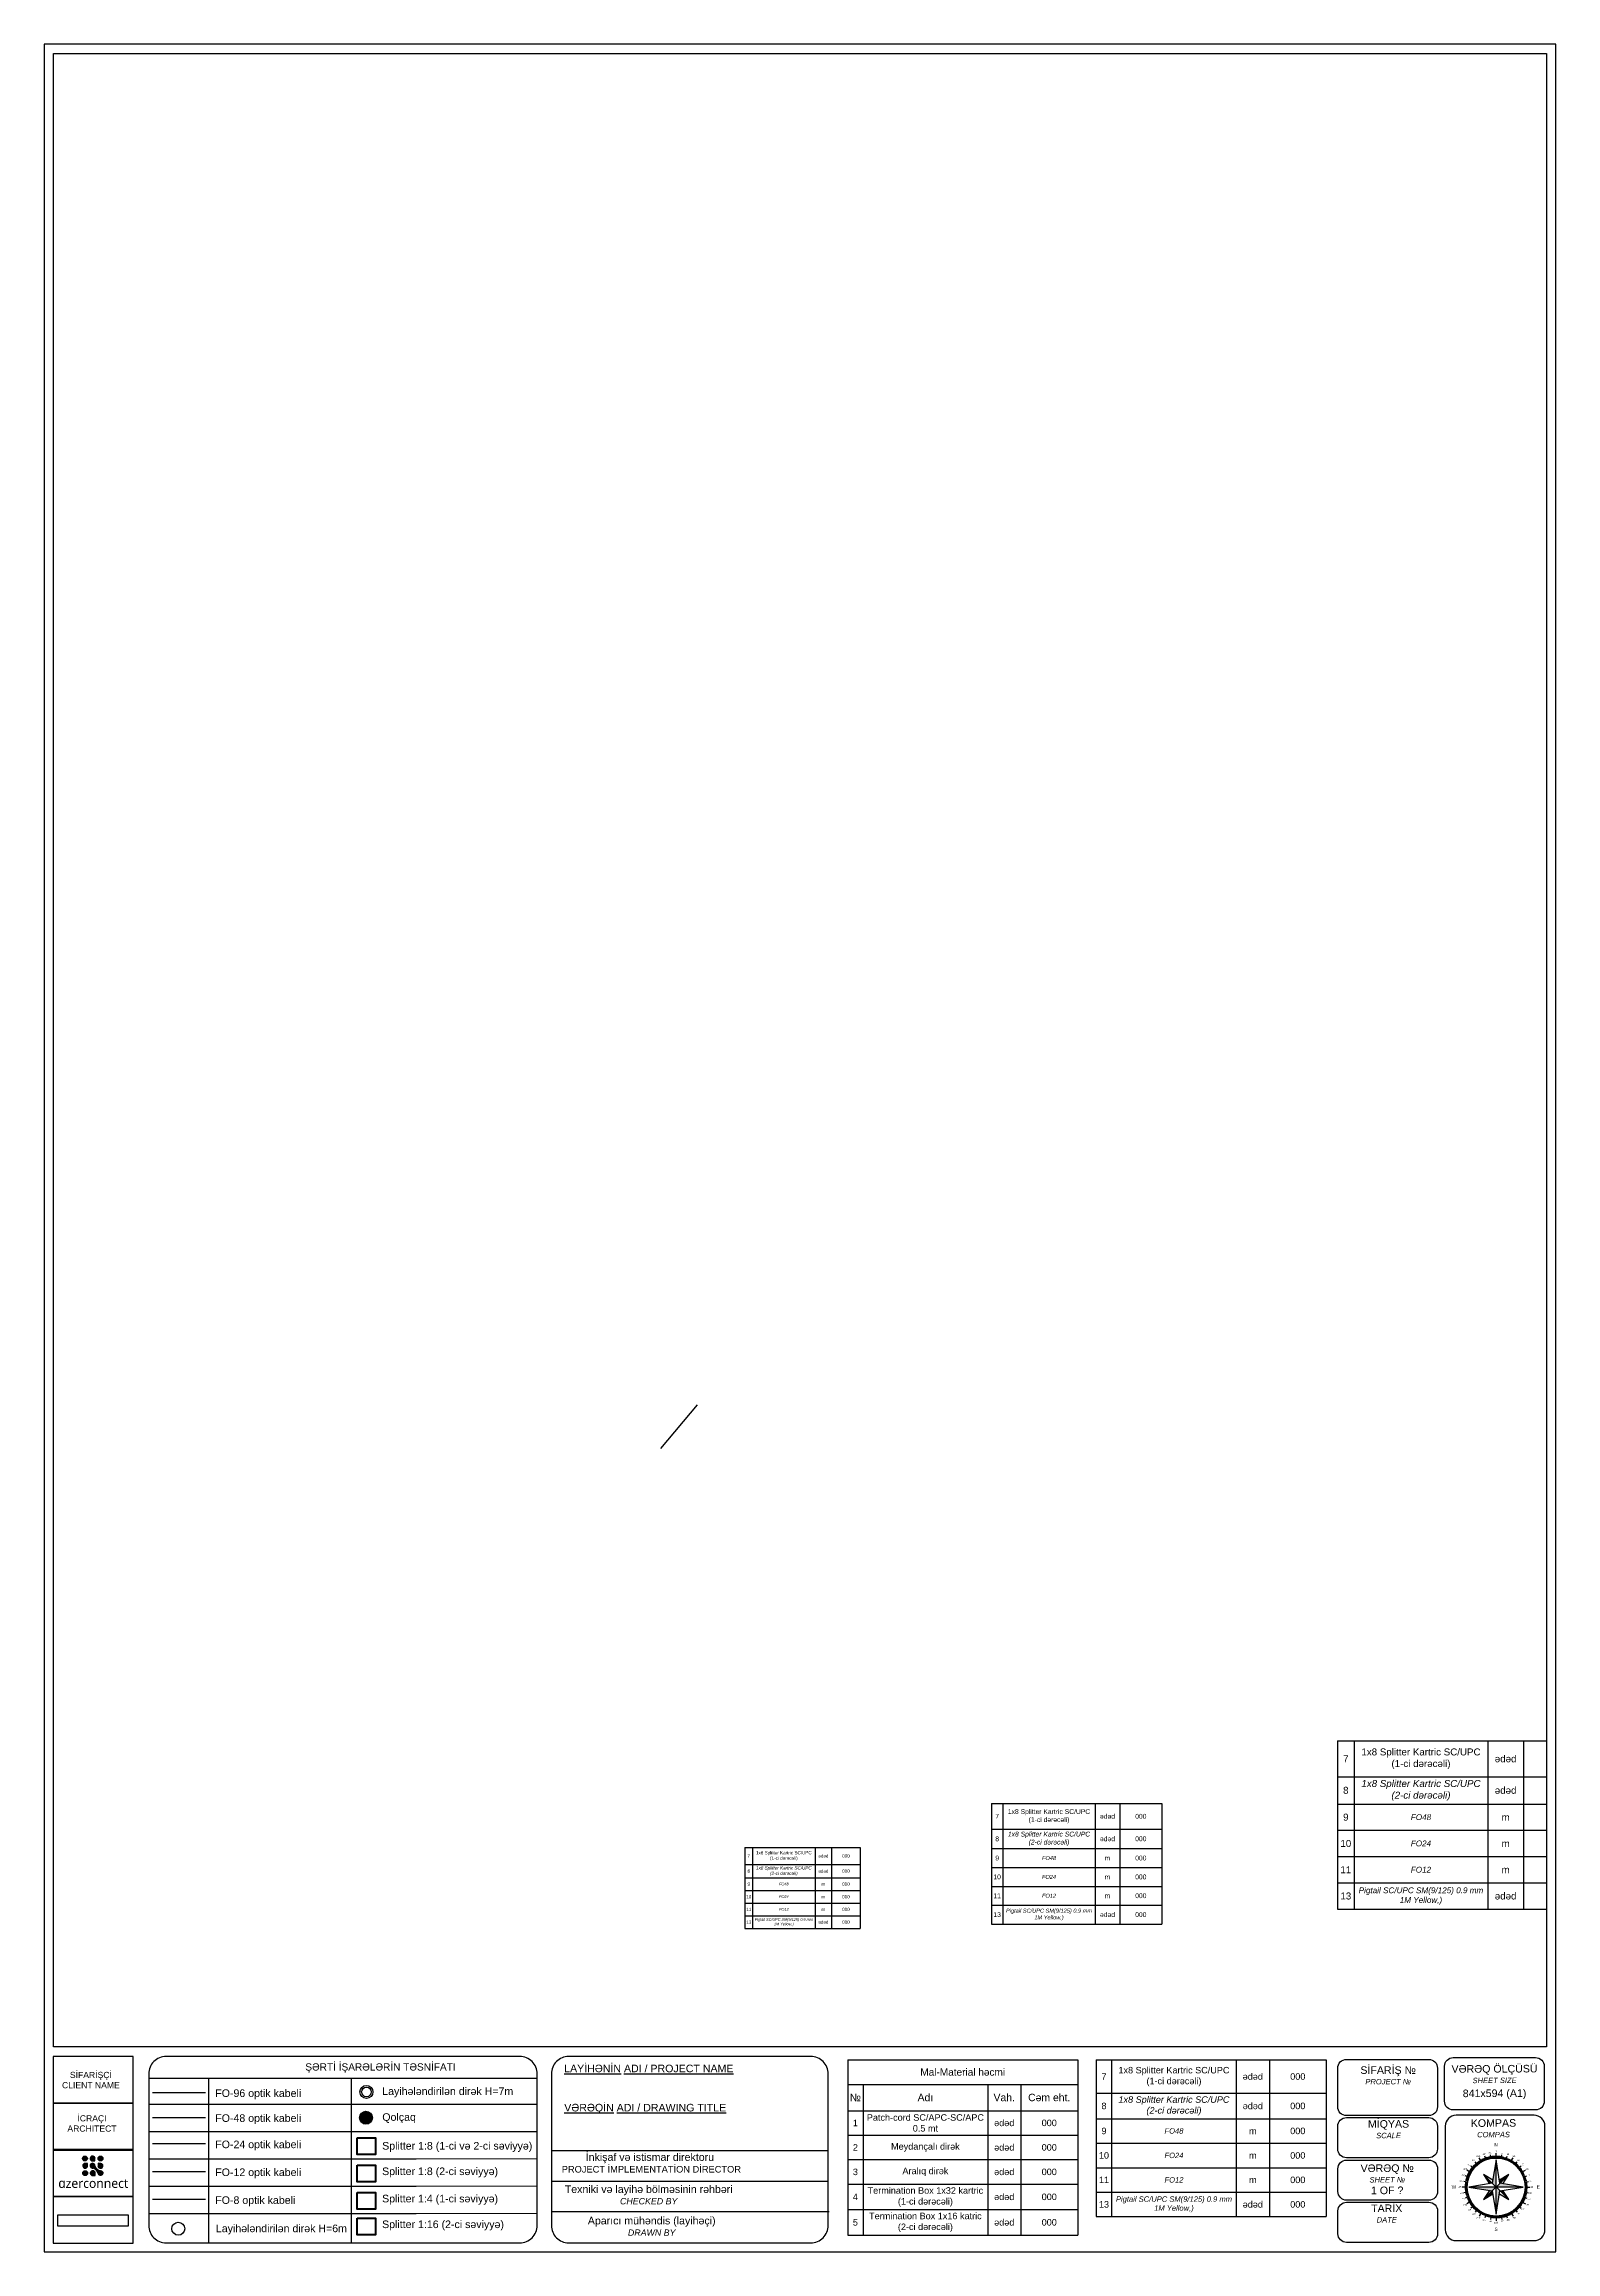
# Paper-space layout 'A1_v' of a CAD drawing. Header units: metres, sheet in millimetres. Extents: x 20 to 589, y 5 to 836.
# The model-space entities are those that its viewports show. They can reach past a viewport. Long polylines and large blocks are cut down to what shows.
import ezdxf
from ezdxf.enums import TextEntityAlignment as Align
from ezdxf.lldxf.tags import DXFTag

# ---------------------------------------------------------------- set-up
doc = ezdxf.new("R2010")
doc.units = ezdxf.units.M
doc.layers.add('FoR_mat', color=7, linetype='Continuous')
doc.layers.add('FoR_Viewport', color=7, linetype='Continuous', plot=False)
doc.styles.add('CG100-1.8', font='GOTHIC.TTF', dxfattribs={"height": 18})
doc.styles.get("Standard").update_dxf_attribs({"font": 'arial.ttf'})
doc.styles.add('стиль1', font='arialbd.ttf', dxfattribs={"height": 2.5})
tags = doc.linetypes.add('PODVES', pattern='A,1,["◄FO►",Standard,S=1,R=0,X=-0.2,Y=-0.47],-4.2', length=5.2).pattern_tags.tags
tags[4] = DXFTag(74, 10)
picture_1 = doc.add_image_def('image1.png', size_in_pixel=(1785, 295))

# ---------------------------------------------------------------- blocks, each defined once
blk = doc.blocks.new('*T54')
at = {"layer": 'FoR_mat', "color": 0, "linetype": 'ByBlock', "lineweight": -2, "transparency": 16777216}
for p, q in [((0, 0), (86.55, 0)), ((0, 0), (0, -65.96)), ((86.55, 0), (86.55, -65.96)), ((93.56, 0), (180.11, 0)), ((93.56, 0), (93.56, -59.01)), ((99.33, 0), (99.33, -59.01)), ((146.25, 0), (146.25, -59.01)), ((158.69, 0), (158.69, -59.01)), ((180.11, 0), (180.11, -59.01)), ((0, -9.21), (86.55, -9.21)), ((5.77, -9.21), (5.77, -65.96)), ((52.69, -9.21), (52.69, -65.96)), ((65.13, -9.21), (65.13, -65.96)), ((93.56, -12.55), (180.11, -12.55)), ((0, -19.13), (86.55, -19.13)), ((93.56, -22.15), (180.11, -22.15)), ((0, -28.34), (86.55, -28.34)), ((93.56, -31.36), (180.11, -31.36)), ((0, -37.56), (86.55, -37.56)), ((93.56, -40.58), (180.11, -40.58)), ((0, -46.77), (86.55, -46.77)), ((93.56, -49.79), (180.11, -49.79)), ((0, -56.37), (86.55, -56.37)), ((0, -65.96), (86.55, -65.96)), ((93.56, -59.01), (180.11, -59.01))]:
    blk.add_line(p, q, dxfattribs=at)
at = {"layer": 'FoR_mat', "color": 0, "transparency": 16777216, "attachment_point": 5}
for s, insert, char_height, width in [('M{\\fArial|b0|i0|c238|p34;al-Material həcmi}', (43.27, -4.61), 2.7031, 86.488), ('7', (96.44, -6.28), 2.45, 4.7478), ('{\\C256;1x8 Splitter Kartric SC/UPC (1-ci dərəcəli)}', (122.79, -6.28), 2.4469, 45.8999), ('ədəd', (152.47, -6.28), 2.447, 11.4246), ('000', (169.4, -6.28), 2.447, 20.4004), ('{\\fArial|b0|i0|c238|p34;№}', (2.88, -14.17), 2.8041, 5.7058), ('A{\\fArial|b0|i0|c238|p34;dı}', (29.23, -14.17), 2.8041, 46.8578), ('{\\fArial|b0|i0|c238|p34;Vah.}', (58.91, -14.17), 2.8041, 12.3826), ('{\\fArial|b0|i0|c238|p34;Cəm eht.}', (75.84, -14.17), 2.8041, 21.3584), ('8', (96.44, -17.35), 2.45, 4.7478), ('{\\fArial|b0|i1|c204|p34;\\C256;1x8 Splitter Kartric SC/UPC (2-ci dərəcəli)}', (122.79, -17.35), 2.4469, 45.8999), ('{\\fArial|b0|i0|c238|p34;ədəd}', (152.47, -17.35), 2.4469, 11.4246), ('000', (169.4, -17.35), 2.447, 20.4004), ('1', (2.88, -23.74), 2.45, 4.7478), ('P{\\fArial|b0|i0|c238|p34;atch-cord SC/APC-SC/APC 0.5 mt}', (29.23, -23.74), 2.4469, 45.8999), ('{\\fArial|b0|i0|c238|p34;ədəd}', (58.91, -23.74), 2.4469, 11.4246), ('000', (75.84, -23.74), 2.447, 20.4004), ('2', (2.88, -32.95), 2.45, 4.7478), ('Meydançalı dirək', (29.23, -32.95), 2.4469, 45.8999), ('ə{\\fArial|b0|i0|c238|p34;dəd}', (58.91, -32.95), 2.4469, 11.4246), ('000', (75.84, -32.95), 2.447, 20.4004), ('9', (96.44, -26.76), 2.45, 4.7478), ('{\\fArial|b0|i1|c204|p34;\\H0.83333x;\\C256;FO48}', (122.79, -26.76), 2.4469, 45.8999), ('m', (152.47, -26.76), 2.45, 11.4246), ('000', (169.4, -26.76), 2.447, 20.4004), ('3', (2.88, -42.17), 2.45, 4.7478), ('Aralıq dirək', (29.23, -42.17), 2.4469, 45.8999), ('{\\fArial|b0|i0|c238|p34;ədəd}', (58.91, -42.17), 2.4469, 11.4246), ('000', (75.84, -42.17), 2.447, 20.4004), ('10', (96.44, -35.97), 2.447, 4.7478), ('{\\fArial|b0|i1|c204|p34;\\H0.83333x;\\C256;FO24}', (122.79, -35.97), 2.4469, 45.8999), ('m', (152.47, -35.97), 2.45, 11.4246), ('000', (169.4, -35.97), 2.447, 20.4004), ('Termination Box 1x32 kartric (1-ci dərəcəli)', (29.23, -51.57), 2.4469, 45.8999), ('11', (96.44, -45.18), 2.447, 4.7478), ('{\\fArial|b0|i1|c204|p34;\\H0.83333x;\\C256;FO12}', (122.79, -45.18), 2.4469, 45.8999), ('m', (152.47, -45.18), 2.45, 11.4246), ('000', (169.4, -45.18), 2.447, 20.4004), ('4', (2.88, -51.57), 2.45, 4.7478), ('Termination Box 1x16 katric (2-ci dərəcəli)', (29.23, -61.16), 2.4469, 45.8999), ('ədəd', (58.91, -51.57), 2.447, 11.4246), ('000', (75.84, -51.57), 2.447, 20.4004), ('13', (96.44, -54.4), 2.447, 4.7478), ('{\\fArial|b0|i1|c204|p34;\\H0.83333x;\\C256;Pigtail SC/UPC SM(9/125) 0.9 mm 1M Yellow,)}', (122.79, -54.4), 2.4469, 45.8999), ('{\\fArial|b0|i0|c238|p34;ədəd}', (152.47, -54.4), 2.4469, 11.4246), ('000', (169.4, -54.4), 2.447, 20.4004), ('5', (2.88, -61.16), 2.45, 4.7478), ('ədəd', (58.91, -61.16), 2.447, 11.4246), ('000', (75.84, -61.16), 2.447, 20.4004)]:
    blk.add_mtext(s, dxfattribs=dict(at, insert=insert, char_height=char_height, width=width))
blk = doc.blocks.new('*U70')
blk.add_line((0, 0), (12.86, 15.32))
at = {"style": 'стиль1', "flags": 1}
for tag, p, height in [('АНКЕР_К', (-10.81, 17.32), 2), ('КОД', (-10.81, 14.73), 2), ('НАТЯЖ_К', (-10.46, 20.15), 2), ('FO_MARKA', (-9.1, 5.4), 7)]:
    blk.add_attdef(tag, p, '', height=height, dxfattribs=at)
blk = doc.blocks.new('*T74')
at = {"layer": 'FoR_mat', "color": 0, "linetype": 'ByBlock', "lineweight": -2, "transparency": 16777216}
for p, q in [((0, 0), (86.55, 0)), ((0, 0), (0, -59.01)), ((5.77, 0), (5.77, -59.01)), ((52.69, 0), (52.69, -59.01)), ((65.13, 0), (65.13, -59.01)), ((86.55, 0), (86.55, -59.01)), ((0, -12.55), (86.55, -12.55)), ((0, -22.15), (86.55, -22.15)), ((0, -31.36), (86.55, -31.36)), ((0, -40.58), (86.55, -40.58)), ((0, -49.79), (86.55, -49.79)), ((0, -59.01), (86.55, -59.01))]:
    blk.add_line(p, q, dxfattribs=at)
at = {"layer": 'FoR_mat', "color": 0, "transparency": 16777216, "attachment_point": 5}
for s, insert, char_height, width in [('7', (2.88, -6.28), 2.45, 4.7478), ('{\\C256;1x8 Splitter Kartric SC/UPC (1-ci dərəcəli)}', (29.23, -6.28), 2.4469, 45.8999), ('ədəd', (58.91, -6.28), 2.447, 11.4246), ('000', (75.84, -6.28), 2.447, 20.4004), ('{\\fArial|b0|i1|c204|p34;\\C256;1x8 Splitter Kartric SC/UPC (2-ci dərəcəli)}', (29.23, -17.35), 2.4469, 45.8999), ('8', (2.88, -17.35), 2.45, 4.7478), ('{\\fArial|b0|i0|c238|p34;ədəd}', (58.91, -17.35), 2.4469, 11.4246), ('000', (75.84, -17.35), 2.447, 20.4004), ('9', (2.88, -26.76), 2.45, 4.7478), ('{\\fArial|b0|i1|c204|p34;\\H0.83333x;\\C256;FO48}', (29.23, -26.76), 2.4469, 45.8999), ('m', (58.91, -26.76), 2.45, 11.4246), ('000', (75.84, -26.76), 2.447, 20.4004), ('10', (2.88, -35.97), 2.447, 4.7478), ('{\\fArial|b0|i1|c204|p34;\\H0.83333x;\\C256;FO24}', (29.23, -35.97), 2.4469, 45.8999), ('m', (58.91, -35.97), 2.45, 11.4246), ('000', (75.84, -35.97), 2.447, 20.4004), ('11', (2.88, -45.18), 2.447, 4.7478), ('{\\fArial|b0|i1|c204|p34;\\H0.83333x;\\C256;FO12}', (29.23, -45.18), 2.4469, 45.8999), ('m', (58.91, -45.18), 2.45, 11.4246), ('000', (75.84, -45.18), 2.447, 20.4004), ('13', (2.88, -54.4), 2.447, 4.7478), ('{\\fArial|b0|i1|c204|p34;\\H0.83333x;\\C256;Pigtail SC/UPC SM(9/125) 0.9 mm 1M Yellow,)}', (29.23, -54.4), 2.4469, 45.8999), ('{\\fArial|b0|i0|c238|p34;ədəd}', (58.91, -54.4), 2.4469, 11.4246), ('000', (75.84, -54.4), 2.447, 20.4004)]:
    blk.add_mtext(s, dxfattribs=dict(at, insert=insert, char_height=char_height, width=width))
blk = doc.blocks.new('*T75')
at = {"layer": 'FoR_mat', "color": 0, "linetype": 'ByBlock', "lineweight": -2, "transparency": 16777216}
for p, q in [((0, 0), (40.43, 0)), ((0, 0), (0, -28.45)), ((2.69, 0), (2.69, -28.45)), ((24.61, 0), (24.61, -28.45)), ((30.42, 0), (30.42, -28.45)), ((40.43, 0), (40.43, -28.45)), ((0, -6.01), (40.43, -6.01)), ((0, -10.64), (40.43, -10.64)), ((0, -15.09), (40.43, -15.09)), ((0, -19.55), (40.43, -19.55)), ((0, -24), (40.43, -24)), ((0, -28.45), (40.43, -28.45))]:
    blk.add_line(p, q, dxfattribs=at)
at = {"layer": 'FoR_mat', "color": 0, "transparency": 16777216, "attachment_point": 5}
for s, insert, char_height, width in [('8', (1.35, -8.33), 1.14, 2.2178), ('7', (1.35, -3.01), 1.14, 2.2178), ('{\\fArial|b0|i1|c204|p34;\\C256;1x8 Splitter Kartric SC/UPC (2-ci dərəcəli)}', (13.65, -8.33), 1.143, 21.4405), ('{\\C256;1x8 Splitter Kartric SC/UPC (1-ci dərəcəli)}', (13.65, -3.01), 1.143, 21.4405), ('ədəd', (27.52, -3.01), 1.143, 5.3366), ('{\\fArial|b0|i0|c238|p34;ədəd}', (27.52, -8.33), 1.143, 5.3366), ('000', (35.43, -3.01), 1.143, 9.5293), ('000', (35.43, -8.33), 1.143, 9.5293), ('9', (1.35, -12.87), 1.14, 2.2178), ('{\\fArial|b0|i1|c204|p34;\\H0.83333x;\\C256;FO48}', (13.65, -12.87), 1.143, 21.4405), ('m', (27.52, -12.87), 1.14, 5.3366), ('000', (35.43, -12.87), 1.143, 9.5293), ('10', (1.35, -17.32), 1.143, 2.2178), ('11', (1.35, -21.77), 1.143, 2.2178), ('{\\fArial|b0|i1|c204|p34;\\H0.83333x;\\C256;FO24}', (13.65, -17.32), 1.143, 21.4405), ('{\\fArial|b0|i1|c204|p34;\\H0.83333x;\\C256;FO12}', (13.65, -21.77), 1.143, 21.4405), ('m', (27.52, -17.32), 1.14, 5.3366), ('m', (27.52, -21.77), 1.14, 5.3366), ('000', (35.43, -17.32), 1.143, 9.5293), ('000', (35.43, -21.77), 1.143, 9.5293), ('13', (1.35, -26.23), 1.143, 2.2178), ('{\\fArial|b0|i1|c204|p34;\\H0.83333x;\\C256;Pigtail SC/UPC SM(9/125) 0.9 mm 1M Yellow,)}', (13.65, -26.23), 1.143, 21.4405), ('{\\fArial|b0|i0|c238|p34;ədəd}', (27.52, -26.23), 1.143, 5.3366), ('000', (35.43, -26.23), 1.143, 9.5293)]:
    blk.add_mtext(s, dxfattribs=dict(at, insert=insert, char_height=char_height, width=width))
blk = doc.blocks.new('*T76')
at = {"layer": 'FoR_mat', "color": 0, "linetype": 'ByBlock', "lineweight": -2, "transparency": 16777216}
for p, q in [((0, 0), (59.77, 0)), ((0, 0), (0, -42.23)), ((3.98, 0), (3.98, -42.23)), ((36.38, 0), (36.38, -42.23)), ((44.98, 0), (44.98, -42.23)), ((59.77, 0), (59.77, -42.23)), ((0, -8.92), (59.77, -8.92)), ((0, -15.79), (59.77, -15.79)), ((0, -22.4), (59.77, -22.4)), ((0, -29.01), (59.77, -29.01)), ((0, -35.62), (59.77, -35.62)), ((0, -42.23), (59.77, -42.23))]:
    blk.add_line(p, q, dxfattribs=at)
at = {"layer": 'FoR_mat', "color": 0, "transparency": 16777216, "attachment_point": 5}
for s, insert, char_height, width in [('7', (1.99, -4.46), 1.69, 3.2788), ('{\\C256;1x8 Splitter Kartric SC/UPC (1-ci dərəcəli)}', (20.18, -4.46), 1.6898, 31.6977), ('ədəd', (40.68, -4.46), 1.69, 7.8897), ('000', (52.37, -4.46), 1.69, 14.0882), ('8', (1.99, -12.35), 1.69, 3.2788), ('{\\fArial|b0|i1|c204|p34;\\C256;1x8 Splitter Kartric SC/UPC (2-ci dərəcəli)}', (20.18, -12.35), 1.6898, 31.6977), ('{\\fArial|b0|i0|c238|p34;ədəd}', (40.68, -12.35), 1.6898, 7.8897), ('000', (52.37, -12.35), 1.69, 14.0882), ('9', (1.99, -19.1), 1.69, 3.2788), ('{\\fArial|b0|i1|c204|p34;\\H0.83333x;\\C256;FO48}', (20.18, -19.1), 1.6898, 31.6977), ('m', (40.68, -19.1), 1.69, 7.8897), ('000', (52.37, -19.1), 1.69, 14.0882), ('10', (1.99, -25.71), 1.69, 3.2788), ('{\\fArial|b0|i1|c204|p34;\\H0.83333x;\\C256;FO24}', (20.18, -25.71), 1.6898, 31.6977), ('m', (40.68, -25.71), 1.69, 7.8897), ('000', (52.37, -25.71), 1.69, 14.0882), ('11', (1.99, -32.32), 1.69, 3.2788), ('13', (1.99, -38.93), 1.69, 3.2788), ('{\\fArial|b0|i1|c204|p34;\\H0.83333x;\\C256;Pigtail SC/UPC SM(9/125) 0.9 mm 1M Yellow,)}', (20.18, -38.93), 1.6898, 31.6977), ('{\\fArial|b0|i1|c204|p34;\\H0.83333x;\\C256;FO12}', (20.18, -32.32), 1.6898, 31.6977), ('{\\fArial|b0|i0|c238|p34;ədəd}', (40.68, -38.93), 1.6898, 7.8897), ('m', (40.68, -32.32), 1.69, 7.8897), ('000', (52.37, -32.32), 1.69, 14.0882), ('000', (52.37, -38.93), 1.69, 14.0882)]:
    blk.add_mtext(s, dxfattribs=dict(at, insert=insert, char_height=char_height, width=width))

msp = doc.modelspace()

# ---------------------------------------------------------------- block references
at = {"color": 7}
msp.add_blockref('*U70', (178.68, 179.74), dxfattribs=at)
for name, p in [('*T74', (416.03, 77.26)), ('*T76', (294.66, 55.27)), ('*T75', (208.2, 39.93))]:
    msp.add_blockref(name, p)

psp = doc.layouts.new('A1_v')

# ---------------------------------------------------------------- hatches: boundary and pattern name
at = {"layer": 'FoR_mat', "linetype": 'Continuous'}
h = psp.add_hatch(color=1, dxfattribs=at)
h.dxf.hatch_style = 1
h.paths.add_polyline_path([(143.57, 55.47, 1), (138.7, 55.47, 1)])
at = {"layer": 'FoR_mat', "transparency": 33554687}
h = psp.add_hatch(color=154, dxfattribs=at)
h.dxf.hatch_style = 1
edge = h.paths.add_edge_path()
edge.add_line((38.42, 39.23), (38.59, 39.24))
edge.add_line((38.59, 39.24), (39.09, 39.26))
edge.add_line((39.09, 39.26), (39.13, 39.93))
edge.add_arc((38.23, 40.14), 0.926, 346.88126, 641.88789)
edge = h.paths.add_edge_path()
edge.add_arc((41.22, 40.12), 0.92, 0, 360)
edge = h.paths.add_edge_path()
edge.add_line((41.07, 38.3), (40.89, 38.3))
edge.add_line((40.89, 38.3), (40.39, 38.33))
edge.add_line((40.39, 38.33), (40.3, 37.66))
edge.add_arc((41.18, 37.38), 0.926, 162.09006, 457.09668)
edge = h.paths.add_edge_path()
edge.add_line((38.49, 33.73), (38.66, 33.74))
edge.add_line((38.66, 33.74), (39.16, 33.76))
edge.add_line((39.16, 33.76), (39.2, 34.43))
edge.add_arc((38.3, 34.64), 0.926, 346.88126, 641.88789)
edge = h.paths.add_edge_path()
edge.add_arc((35.44, 34.63), 0.92, 0, 360)
edge = h.paths.add_edge_path()
edge.add_line((36.31, 37.67), (36.29, 37.84))
edge.add_line((36.29, 37.84), (36.26, 38.31))
edge.add_line((36.26, 38.31), (35.59, 38.31))
edge.add_arc((35.43, 37.41), 0.918, 80.0328, 376.72634)
edge = h.paths.add_edge_path()
edge.add_arc((35.35, 40.14), 0.92, 0, 360)
edge = h.paths.add_edge_path()
edge.add_arc((41.43, 37.94), 2.38, 192.20914, 262.58003)
edge.add_arc((41.19, 34.66), 0.92, -184.28331, 94.09489, ccw=False)
edge.add_arc((37.93, 34.1), 2.43, 15.1314, 80.18419)
edge.add_arc((38.19, 37.4), 0.92, 2.14378, 279.44724, ccw=False)
at = {"layer": 'FoR_mat'}
h = psp.add_hatch(color=256, dxfattribs=at)
h.paths.add_polyline_path([(566.52, 39.64), (565.08, 30.84), (566.52, 29.4)])
h.paths.add_polyline_path([(556.27, 29.4), (565.08, 27.96), (566.52, 29.4)])
h.paths.add_polyline_path([(566.52, 19.15), (567.96, 27.96), (566.52, 29.4)])
h.paths.add_polyline_path([(567.96, 30.84), (566.52, 29.4), (576.76, 29.4)])
h = psp.add_hatch(color=256, dxfattribs=at)
h.paths.add_polyline_path([(561.78, 24.66), (565.25, 26.88), (565.08, 27.96)])
h.paths.add_polyline_path([(571.25, 24.66), (569.04, 28.13), (567.96, 27.96)])
h.paths.add_polyline_path([(571.25, 34.13), (567.78, 31.92), (567.96, 30.84)])
h.paths.add_polyline_path([(561.78, 34.13), (564, 30.66), (565.08, 30.84)])

# ---------------------------------------------------------------- linework, layer by layer
at = {"color": 7}
psp.add_line((589, 5), (589, 82.23), dxfattribs=at)
for points in [[(53.48, 78.56), (23.45, 78.56), (23.45, 60.93), (53.48, 60.93)], [(53.48, 60.93), (23.45, 60.93), (23.45, 43.31), (53.48, 43.31)], [(53.48, 43.48), (23.45, 43.48), (23.45, 25.86), (53.48, 25.86)], [(53.48, 25.86), (23.45, 25.86), (23.45, 8.24), (53.48, 8.24)]]:
    psp.add_lwpolyline(points, close=True, dxfattribs=at)
at = {"layer": 'FoR_mat', "linetype": 'PODVES', "ltscale": 2}
psp.add_line((80.78, 64.83, 0.59), (60.79, 64.83, 2.58), dxfattribs=at)
at = {"layer": 'FoR_mat', "color": 3, "linetype": 'PODVES', "ltscale": 2}
psp.add_line((80.78, 55.45, 0.59), (60.79, 55.45, 2.58), dxfattribs=at)
at = {"layer": 'FoR_mat', "color": 1, "linetype": 'PODVES', "ltscale": 2}
psp.add_line((80.78, 45.67, 0.59), (60.79, 45.67, 2.58), dxfattribs=at)
at = {"layer": 'FoR_mat'}
for p, q in [((564.62, 40.15), (564.37, 41.56)), ((566.52, 40.32), (566.52, 42.13)), ((568.41, 40.15), (568.66, 41.56)), ((556.25, 33.13), (554.91, 33.62)), ((557.06, 34.86), (555.49, 35.76)), ((556.39, 33.49), (555.62, 33.8)), ((556.54, 33.84), (555.78, 34.18)), ((556.7, 34.18), (555.95, 34.55)), ((556.87, 34.52), (556.14, 34.92)), ((557.26, 35.18), (556.55, 35.63)), ((557.46, 35.5), (556.77, 35.97)), ((557.68, 35.82), (557.01, 36.31)), ((558.15, 36.42), (557.05, 37.34)), ((557.91, 36.12), (557.25, 36.64)), ((558.4, 36.7), (557.78, 37.26)), ((558.66, 36.98), (558.06, 37.56)), ((558.93, 37.25), (558.35, 37.85)), ((559.5, 37.76), (558.58, 38.86)), ((559.21, 37.51), (558.65, 38.13)), ((559.79, 38), (559.28, 38.66)), ((560.1, 38.23), (559.61, 38.91)), ((560.41, 38.45), (559.94, 39.14)), ((561.06, 38.85), (560.15, 40.42)), ((560.73, 38.66), (560.29, 39.37)), ((561.39, 39.04), (561, 39.78)), ((561.73, 39.21), (561.36, 39.96)), ((562.08, 39.37), (561.73, 40.14)), ((561.78, 34.13), (564, 30.66)), ((571.25, 34.13), (561.78, 24.66)), ((571.25, 24.66), (561.78, 34.13)), ((565.25, 31.92), (561.78, 34.13)), ((562.43, 39.52), (562.11, 40.3)), ((562.78, 39.66), (562.29, 41.01)), ((563.14, 39.78), (562.88, 40.58)), ((563.51, 39.89), (563.28, 40.7)), ((563.88, 39.99), (563.67, 40.81)), ((564.25, 40.08), (564.07, 40.9)), ((565, 40.21), (564.88, 41.04)), ((566.52, 39.64), (565.08, 30.84)), ((565.38, 40.26), (565.29, 41.09)), ((565.76, 40.29), (565.7, 41.13)), ((566.14, 40.31), (566.11, 41.15)), ((567.96, 30.84), (566.52, 39.64)), ((566.52, 19.15), (566.52, 39.64)), ((566.9, 40.31), (566.93, 41.15)), ((567.28, 40.29), (567.34, 41.13)), ((567.66, 40.26), (567.75, 41.09)), ((571.25, 34.13), (567.78, 31.92)), ((568.04, 40.21), (568.15, 41.04)), ((568.79, 40.08), (568.96, 40.9)), ((569.04, 30.66), (571.25, 34.13)), ((569.16, 39.99), (569.36, 40.81)), ((569.53, 39.89), (569.76, 40.7)), ((569.89, 39.78), (570.15, 40.58)), ((570.25, 39.66), (570.74, 41.01)), ((570.61, 39.52), (570.92, 40.3)), ((570.96, 39.37), (571.3, 40.14)), ((571.3, 39.21), (571.67, 39.96)), ((571.64, 39.04), (572.04, 39.78)), ((571.98, 38.85), (572.88, 40.42)), ((572.3, 38.66), (572.75, 39.37)), ((572.62, 38.45), (573.09, 39.14)), ((572.94, 38.23), (573.43, 38.91)), ((573.24, 38), (573.76, 38.66)), ((573.54, 37.76), (574.46, 38.86)), ((573.82, 37.51), (574.38, 38.13)), ((574.1, 37.25), (574.68, 37.85)), ((574.37, 36.98), (574.97, 37.56)), ((574.63, 36.7), (575.25, 37.26)), ((574.88, 36.42), (575.98, 37.34)), ((575.12, 36.12), (575.78, 36.64)), ((575.35, 35.82), (576.03, 36.31)), ((575.57, 35.5), (576.26, 35.97)), ((575.78, 35.18), (576.49, 35.63)), ((575.97, 34.86), (577.54, 35.76)), ((576.16, 34.52), (576.9, 34.92)), ((576.33, 34.18), (577.08, 34.55)), ((576.49, 33.84), (577.26, 34.18)), ((576.64, 33.49), (577.42, 33.8)), ((576.78, 33.13), (578.13, 33.62)), ((555.6, 29.4), (553.78, 29.4)), ((555.76, 31.29), (554.35, 31.54)), ((555.76, 27.5), (554.35, 27.25)), ((555.6, 29.78), (554.77, 29.81)), ((555.6, 29.02), (554.77, 28.99)), ((555.62, 30.16), (554.79, 30.22)), ((555.62, 28.64), (554.79, 28.58)), ((555.66, 30.54), (554.82, 30.63)), ((555.66, 28.26), (554.82, 28.17)), ((555.7, 30.92), (554.87, 31.03)), ((555.7, 27.88), (554.87, 27.76)), ((556.25, 25.66), (554.91, 25.17)), ((555.83, 31.67), (555.02, 31.84)), ((555.83, 27.13), (555.02, 26.95)), ((555.92, 32.04), (555.11, 32.24)), ((555.92, 26.76), (555.11, 26.55)), ((556.02, 32.41), (555.22, 32.64)), ((556.02, 26.39), (555.22, 26.16)), ((556.13, 32.77), (555.34, 33.03)), ((556.13, 26.02), (555.34, 25.76)), ((556.39, 25.31), (555.62, 24.99)), ((556.54, 24.96), (555.78, 24.62)), ((565.08, 30.84), (556.27, 29.4)), ((556.27, 29.4), (565.08, 27.96)), ((576.76, 29.4), (556.27, 29.4)), ((564, 28.13), (561.78, 24.66)), ((561.78, 24.66), (565.25, 26.88)), ((565.08, 27.96), (566.52, 19.15)), ((566.52, 19.15), (567.96, 27.96)), ((567.78, 26.88), (571.25, 24.66)), ((576.76, 29.4), (567.96, 30.84)), ((567.96, 27.96), (576.76, 29.4)), ((571.25, 24.66), (569.04, 28.13)), ((576.49, 24.96), (577.26, 24.62)), ((576.64, 25.31), (577.42, 24.99)), ((576.78, 25.66), (578.13, 25.17)), ((576.9, 32.77), (577.7, 33.03)), ((576.9, 26.02), (577.7, 25.76)), ((577.01, 32.41), (577.82, 32.64)), ((577.01, 26.39), (577.82, 26.16)), ((577.11, 32.04), (577.93, 32.24)), ((577.11, 26.76), (577.93, 26.55)), ((577.2, 31.67), (578.02, 31.84)), ((577.2, 27.13), (578.02, 26.95)), ((577.27, 31.29), (578.68, 31.54)), ((577.27, 27.5), (578.68, 27.25)), ((577.33, 30.92), (578.16, 31.03)), ((577.33, 27.88), (578.16, 27.76)), ((577.38, 30.54), (578.21, 30.63)), ((577.38, 28.26), (578.21, 28.17)), ((577.41, 30.16), (578.25, 30.22)), ((577.41, 28.64), (578.25, 28.58)), ((577.43, 29.78), (578.27, 29.81)), ((577.43, 29.02), (578.27, 28.99)), ((577.44, 29.4), (579.25, 29.4)), ((557.06, 23.94), (555.49, 23.03)), ((556.7, 24.61), (555.95, 24.24)), ((556.87, 24.27), (556.14, 23.88)), ((557.26, 23.61), (556.55, 23.17)), ((557.46, 23.29), (556.77, 22.82)), ((557.68, 22.98), (557.01, 22.49)), ((558.15, 22.38), (557.05, 21.46)), ((557.91, 22.67), (557.25, 22.16)), ((558.4, 22.09), (557.78, 21.53)), ((558.66, 21.81), (558.06, 21.23)), ((558.93, 21.54), (558.35, 20.94)), ((559.5, 21.03), (558.58, 19.93)), ((559.21, 21.28), (558.65, 20.66)), ((559.79, 20.79), (559.28, 20.13)), ((560.1, 20.56), (559.61, 19.89)), ((560.41, 20.34), (559.94, 19.65)), ((561.06, 19.94), (560.15, 18.37)), ((560.73, 20.14), (560.29, 19.43)), ((561.39, 19.75), (561, 19.02)), ((561.73, 19.58), (561.36, 18.83)), ((562.08, 19.42), (561.73, 18.66)), ((562.43, 19.27), (562.11, 18.5)), ((562.78, 19.14), (562.29, 17.79)), ((563.14, 19.01), (562.88, 18.22)), ((563.51, 18.9), (563.28, 18.1)), ((563.88, 18.8), (563.67, 17.99)), ((564.25, 18.72), (564.07, 17.9)), ((564.62, 18.64), (564.37, 17.23)), ((565, 18.58), (564.88, 17.75)), ((565.38, 18.54), (565.29, 17.7)), ((565.76, 18.5), (565.7, 17.67)), ((566.14, 18.48), (566.11, 17.65)), ((566.52, 18.48), (566.52, 16.66)), ((566.52, 18.48), (566.52, 17.04)), ((566.9, 18.48), (566.93, 17.65)), ((567.28, 18.5), (567.34, 17.67)), ((567.66, 18.54), (567.75, 17.7)), ((568.04, 18.58), (568.15, 17.75)), ((568.41, 18.64), (568.66, 17.23)), ((568.79, 18.72), (568.96, 17.9)), ((569.16, 18.8), (569.36, 17.99)), ((569.53, 18.9), (569.76, 18.1)), ((569.89, 19.01), (570.15, 18.22)), ((570.25, 19.14), (570.74, 17.79)), ((570.61, 19.27), (570.92, 18.5)), ((570.96, 19.42), (571.3, 18.66)), ((571.3, 19.58), (571.67, 18.83)), ((571.64, 19.75), (572.04, 19.02)), ((571.98, 19.94), (572.88, 18.37)), ((572.3, 20.14), (572.75, 19.43)), ((572.62, 20.34), (573.09, 19.65)), ((572.94, 20.56), (573.43, 19.89)), ((573.24, 20.79), (573.76, 20.13)), ((573.54, 21.03), (574.46, 19.93)), ((573.82, 21.28), (574.38, 20.66)), ((574.1, 21.54), (574.68, 20.94)), ((574.37, 21.81), (574.97, 21.23)), ((574.63, 22.09), (575.25, 21.53)), ((574.88, 22.38), (575.98, 21.46)), ((575.12, 22.67), (575.78, 22.16)), ((575.35, 22.98), (576.03, 22.49)), ((575.57, 23.29), (576.26, 22.82)), ((575.78, 23.61), (576.49, 23.17)), ((575.97, 23.94), (577.54, 23.03)), ((576.16, 24.27), (576.9, 23.88)), ((576.33, 24.61), (577.08, 24.24))]:
    psp.add_line(p, q, dxfattribs=at)
at = {"layer": 'FoR_mat', "color": 30, "linetype": 'PODVES', "ltscale": 2, "true_color": 0xf8991e}
psp.add_line((80.78, 35.18, 0.59), (60.79, 35.18, 2.58), dxfattribs=at)
at = {"layer": 'FoR_mat', "color": 5, "linetype": 'PODVES', "ltscale": 2}
psp.add_line((80.78, 24.69, 0.59), (60.79, 24.69, 2.58), dxfattribs=at)
at = {"layer": 'FoR_mat'}
for points in [[(20, 5), (589, 5), (589, 836), (20, 836)], [(23.51, 832.49), (585.49, 832.49), (585.49, 82.23), (23.51, 82.23)]]:
    psp.add_lwpolyline(points, close=True, dxfattribs=at)
for points in [[(65.88, 8.41), (199.04, 8.41, 0.414214), (205.56, 14.94), (205.56, 72.03, 0.414214), (199.04, 78.56), (65.88, 78.56, 0.414214), (59.36, 72.03), (59.36, 14.94, 0.414214)], [(217.43, 8.41), (308.6, 8.41, 0.414214), (315.12, 14.94), (315.12, 72.03, 0.414214), (308.6, 78.56), (217.43, 78.56, 0.414214), (210.91, 72.03), (210.91, 14.94, 0.414214)], [(510.18, 77.44), (541.18, 77.44, -0.414214), (544.44, 74.18), (544.44, 59.56, -0.414214), (541.18, 56.3), (510.18, 56.3, -0.414214), (506.92, 59.56), (506.92, 74.18, -0.414214)], [(550.37, 78.1), (581.36, 78.1, -0.414214), (584.62, 74.84), (584.62, 61.68, -0.414214), (581.36, 58.42), (550.37, 58.42, -0.414214), (547.1, 61.68), (547.1, 74.84, -0.414214)], [(510.18, 55.54), (541.18, 55.54, -0.414214), (544.44, 52.28), (544.44, 43.72, -0.414214), (541.18, 40.45), (510.18, 40.45, -0.414214), (506.92, 43.72), (506.92, 52.28, -0.414214)], [(551.44, 9.22), (580.8, 9.22, 0.414214), (584.88, 13.3), (584.88, 52.36, 0.414214), (580.8, 56.44), (551.44, 56.44, 0.414214), (547.36, 52.36), (547.36, 13.3, 0.414214)], [(510.24, 39.54), (541.24, 39.54, -0.414214), (544.5, 36.28), (544.5, 27.71, -0.414214), (541.24, 24.45), (510.24, 24.45, -0.414214), (506.98, 27.71), (506.98, 36.28, -0.414214)], [(510.24, 23.66), (541.24, 23.66, -0.414214), (544.5, 20.39), (544.5, 11.83, -0.414214), (541.24, 8.57), (510.24, 8.57, -0.414214), (506.98, 11.83), (506.98, 20.39, -0.414214)]]:
    psp.add_lwpolyline(points, format="xyb", close=True, dxfattribs=at)
for points in [[(205.56, 70.21), (160.16, 70.23), (59.36, 70.23)], [(81.87, 70.23), (81.87, 8.41)], [(135.56, 70.23), (135.56, 8.41)], [(59.36, 60.55), (160, 60.53), (205.56, 60.63)], [(59.36, 50.28), (159.99, 50.26), (205.56, 50.35)], [(210.94, 43.16), (315.12, 43.16)], [(210.94, 43.16), (315.12, 43.16)], [(59.36, 40), (160, 39.98), (205.56, 40.08)], [(59.36, 29.73), (160, 29.7), (205.56, 29.8)], [(210.94, 31.66), (315.28, 31.66)], [(210.94, 31.66), (315.28, 31.66)], [(210.94, 31.66), (315.28, 31.66)], [(59.36, 19.45), (160, 19.43), (205.56, 19.53)], [(210.94, 20.16), (315.44, 20.16)]]:
    psp.add_lwpolyline(points, dxfattribs=at)
at = {"layer": 'FoR_mat', "color": 6, "lineweight": 50}
psp.add_lwpolyline([(137.78, 47.86), (144.72, 47.86), (144.72, 41.6), (137.78, 41.6)], close=True, dxfattribs=at)
at = {"layer": 'FoR_mat', "color": 154}
for points in [[(36.31, 37.67), (36.29, 37.84), (36.26, 38.31), (35.59, 38.31, 3.527669)], [(38.42, 39.23), (38.59, 39.24), (39.09, 39.26), (39.13, 39.93, 3.431214)], [(38.49, 33.73), (38.66, 33.74), (39.16, 33.76), (39.2, 34.43, 3.431214)], [(41.07, 38.3), (40.89, 38.3), (40.39, 38.33), (40.3, 37.66, 3.431214)]]:
    psp.add_lwpolyline(points, format="xyb", close=True, dxfattribs=at)
psp.add_lwpolyline([(41.13, 35.58, -2.688136), (40.27, 34.73, 0.291723), (38.34, 36.49)], format="xyb", dxfattribs=at)
at = {"layer": 'FoR_mat', "color": 5, "lineweight": 50}
psp.add_lwpolyline([(137.77, 37.58), (144.71, 37.58), (144.71, 31.33), (137.77, 31.33)], close=True, dxfattribs=at)
at = {"layer": 'FoR_mat', "lineweight": 50}
psp.add_lwpolyline([(137.77, 27.31), (144.71, 27.31), (144.71, 21.05), (137.77, 21.05)], close=True, dxfattribs=at)
at = {"layer": 'FoR_mat', "color": 1, "lineweight": 50}
psp.add_lwpolyline([(137.77, 17.64), (144.71, 17.64), (144.71, 11.38), (137.77, 11.38)], close=True, dxfattribs=at)
at = {"layer": 'FoR_mat'}
for centre, radius in [((141.31, 65.2), 2.43), ((141.32, 65.2), 1.81), ((141.14, 55.47), 2.43), ((566.52, 29.4), 10.92), ((70.48, 13.69), 2.43)]:
    psp.add_circle(centre, radius, dxfattribs=at)
at = {"layer": 'FoR_mat', "color": 154}
for centre in [(35.35, 40.14), (35.44, 34.63), (41.22, 40.12)]:
    psp.add_circle(centre, 0.92, dxfattribs=at)
for centre, radius, start, end in [((38.19, 37.4), 0.92, 2.14378, 279.44724), ((41.43, 37.94), 2.38, 192.20914, 262.58003)]:
    psp.add_arc(centre, radius, start, end, dxfattribs=at)

# ---------------------------------------------------------------- block references
psp.add_blockref('*T54', (322.47, 77.26))

# ---------------------------------------------------------------- texts
at = {"layer": 'FoR_mat'}
for s, height, p in [('340', 0.518, (562.06, 41.77)), ('350', 0.518, (564.2, 42.34)), ('N', 1.26, (566.52, 45.29)), ('0', 0.648, (566.52, 42.83)), ('10', 0.518, (568.77, 42.35)), ('20', 0.518, (570.98, 41.77)), ('290', 0.518, (554.15, 33.87)), ('300', 0.648, (554.89, 36.11)), ('310', 0.518, (556.42, 37.83)), ('320', 0.518, (558.04, 39.45)), ('330', 0.648, (559.8, 41.03)), ('30', 0.648, (573.23, 41.03)), ('4O', 0.518, (574.95, 39.49)), ('50', 0.518, (576.57, 37.88)), ('60', 0.648, (578.15, 36.11)), ('70', 0.518, (578.86, 33.93)), ('W', 1.26, (550.62, 29.4)), ('270', 0.648, (553.09, 29.4)), ('280', 0.518, (553.39, 31.71)), ('260', 0.518, (553.57, 27.08)), ('250', 0.518, (554.17, 24.87)), ('110', 0.518, (578.89, 24.93)), ('100', 0.518, (579.47, 27.14)), ('80', 0.518, (579.46, 31.71)), ('90', 0.648, (579.95, 29.4)), ('E', 1.26, (582.41, 29.4)), ('240', 0.648, (554.89, 22.68)), ('230', 0.518, (556.46, 20.92)), ('220', 0.518, (558.09, 19.3)), ('210', 0.648, (559.8, 17.77)), ('200', 0.518, (562.05, 17.03)), ('190', 0.518, (564.26, 16.44)), ('170', 0.518, (568.83, 16.45)), ('160', 0.518, (571.05, 17.05)), ('150', 0.648, (573.23, 17.77)), ('140', 0.518, (574.99, 19.34)), ('130', 0.518, (576.61, 20.97)), ('120', 0.648, (578.15, 22.68)), ('180', 0.648, (566.52, 15.97)), ('S', 1.26, (566.52, 13.5))]:
    psp.add_text(s, height=height, dxfattribs=at).set_placement(p, align=Align.MIDDLE_CENTER)
at = {"layer": 'FoR_mat', "attachment_point": 2, "style": 'CG100-1.8'}
for s, insert, char_height, width in [('{\\fArial|b0|i0|c238|p34;Ş\\fArial|b0|i0|c0|p34;Ə\\fArial|b0|i0|c238|p34;RTİ İŞAR\\fArial|b0|i0|c0|p34;Ə\\fArial|b0|i0|c238|p34;L\\fArial|b0|i0|c0|p34;Ə\\fArial|b0|i0|c238|p34;RİN T\\fArial|b0|i0|c0|p34;Ə\\fArial|b0|i0|c238|p34;SNİFATI}', (146.6, 75.96), 2.71882, 101.4326), ('\\pxqc;{\\fArial|b0|i0|c238|p34;SİFARİŞ № \\P\\fArial|b0|i1|c238|p34;\\H0.71429x;PROJECT\\fArial|b0|i1|c0|p34; \\fArial|b0|i1|c238|p34;№}', (525.88, 74.84), 2.8548, 37.6697), ('\\pxqc;{\\fArial|b0|i0|c238|p34;SİFARİŞÇİ\\fArial|b0|i0|c0|p34;\\PCLIENT NAME}', (37.59, 72.75), 2.3146, 23.1495), ('\\pxqc;{\\fArial|b0|i0|c238|p34;İCRAÇI\\fArial|b0|i0|c0|p34;\\PARCHITECT}', (38, 56.42), 2.3146, 23.1495), ('\\pxqc;{\\fArial|b0|i0|c238|p34;İnkişaf və istismar direktoru\\P \\fArial|b0|i0|c0|p34;\\H0.875x;PROJECT \\fArial|b0|i0|c238|p34;İ\\fArial|b0|i0|c0|p34;MPLEMENTAT\\fArial|b0|i0|c238|p34;İ\\fArial|b0|i0|c0|p34;ON \\fArial|b0|i0|c238|p34;DİRECTOR}', (248, 42.1), 2.85476, 85.0948), ('\\pxqc;{\\fArial|b0|i0|c238|p34;Texniki və \\fArial|b0|i0|c0|p34;layih\\fArial|b0|i0|c238|p34;ə bölməsinin rəhbəri\\fArial|b0|i1|c0|p34;\\H0.83333x;\\PCHECKED BY}', (247.55, 30.02), 2.85476, 83.8399), ('\\pxqc;{\\fArial|b0|i0|c238|p34;Aparıcı mühəndis (layihəçi)\\P\\fArial|b0|i1|c0|p34;\\H0.83333x;DRAWN BY}', (248.68, 18.18), 2.8548, 83.8399)]:
    psp.add_mtext(s, dxfattribs=dict(at, insert=insert, char_height=char_height, width=width))
at = {"layer": 'FoR_mat', "attachment_point": 1}
for s, width, gutter_width, insert, char_height in [('\\pxql;{\\fArial|b0|i0|c238|p34;\\LLAYİH\\fArial|b0|i0|c0|p34;Ə\\fArial|b0|i0|c238|p34;NİN ADI\\fArial|b0|i0|c0|p34; / PROJECT NAME}', 70.4035, 0.204, (215.74, 75.45), 2.85476), ('\\pxqc;{\\fArial|b0|i0|c238|p34;Layihələndirilən dirək H=7m}', 66.3521, 0.272, (138.73, 66.9), 2.8548), ('\\pxql;{\\fArial|b0|i0|c238|p34;FO-96 optik kabeli}', 35.3181, 0.272, (84.4, 66.16), 2.8548), ('\\pxql;{\\fArial|b0|i0|c238|p34;\\LV\\fArial|b0|i0|c0|p34;Ə\\fArial|b0|i0|c238|p34;R\\fArial|b0|i0|c0|p34;Ə\\fArial|b0|i0|c238|p34;QİN ADI\\fArial|b0|i0|c0|p34; / DRAWING TITLE}', 70.4035, 0.204, (215.77, 60.71), 2.85476), ('\\pxql;{\\fArial|b0|i0|c238|p34;FO-48 optik kabeli}', 35.4765, 0.272, (84.4, 56.78), 2.8548), ('\\pxql;{\\fArial|b0|i0|c238|p34;Qolçaq}', 16.2811, 0.272, (147.28, 57.17), 2.8548), ('\\pxql;{\\fArial|b0|i0|c238|p34;FO-24 optik kabeli}', 34.843, 0.272, (84.4, 46.88), 2.8548), ('\\pxql;{\\fArial|b0|i0|c238|p34;Splitter 1:8 (1-ci} v{\\fArial|b0|i0|c238|p34;ə 2-ci səviyyə)}', 62.0642, 0.272, (147.23, 46.34), 2.8548), ('\\pxql;{\\fArial|b0|i0|c238|p34;FO-12 optik kabeli}', 35.9516, 0.272, (84.4, 36.39), 2.8548), ('\\pxql;{\\fArial|b0|i0|c238|p34;Splitter 1:8 (2-ci səviyyə)}', 46.0838, 0.272, (147.2, 36.75), 2.8548), ('\\pxqc;{\\fArial|b0|i0|c162|p34;\\C154;ɑ\\f@Microsoft YaHei UI|b0|i0|c0|p34;zerconnect}', 27.9446, 0.175, (24.55, 32.57), 3.4989), ('\\pxql;{\\fArial|b0|i0|c238|p34;FO-8 optik kabeli}', 34.5262, 0.272, (84.4, 25.9), 2.8548), ('\\pxql;Splitter 1:{\\fArial|b0|i0|c238|p34;4 }({\\fArial|b0|i0|c238|p34;1}-ci səviyyə)', 46.0838, 0.272, (147.2, 26.47), 2.8548), ('\\pxql;Splitter 1:16 (2-ci səviyyə)', 46.0838, 0.272, (147.2, 16.8), 2.8548), ('\\pxqc;{\\fArial|b0|i0|c238|p34;Layihələndirilən dirək H=6m}', 58.9845, 0.272, (79.81, 15.26), 2.8548)]:
    psp.add_mtext_dynamic_manual_height_columns(s, width=width, gutter_width=gutter_width, heights=[0], dxfattribs=dict(at, insert=insert, char_height=char_height))
at = {"layer": 'FoR_mat', "attachment_point": 2, "rotation": 0.26917, "style": 'CG100-1.8'}
for s, insert, char_height, width in [('\\pxqc;{\\fArial|b0|i0|c238|p34;\\H1.16667x;V\\fArial|b0|i0|c0|p34;Ə\\fArial|b0|i0|c238|p34;R\\fArial|b0|i0|c0|p34;Ə\\fArial|b0|i0|c238|p34;Q ÖLÇÜSÜ\\H0.85714x;\\P\\fArial|b0|i1|c0|p34;\\H0.83333x;S\\fArial|b0|i1|c238|p34;HEET S\\fArial|b0|i1|c0|p34;I\\fArial|b0|i1|c238|p34;ZE}', (565.92, 75.33), 2.44694, 34.6677), ('\\pxqc;{\\fArial|b0|i0|c238|p34;\\H1.16667x;MİQYAS\\fArial|b0|i0|c204|p34;\\H0.85714x; \\fArial|b0|i0|c238|p34;\\P\\fArial|b0|i1|c0|p34;\\H0.83333x;S\\fArial|b0|i1|c238|p34;CALE\\fArial|b0|i1|c204|p34; }', (526.01, 54.58), 2.44694, 31.0899), ('\\pxqc;{\\fArial|b0|i0|c238|p34;\\H1.16667x;K\\fArial|b0|i0|c0|p34;OMPAS\\fArial|b0|i0|c204|p34;\\H0.85714x; \\fArial|b0|i0|c238|p34;\\P\\fArial|b0|i1|c238|p34;\\H0.83333x;COMPAS\\fArial|b0|i1|c204|p34; }', (565.51, 54.92), 2.44694, 31.0899), ('\\pxqc;{\\fArial|b0|i0|c238|p34;\\H1.16667x;V\\fArial|b0|i0|c0|p34;Ə\\fArial|b0|i0|c238|p34;R\\fArial|b0|i0|c0|p34;Ə\\fArial|b0|i0|c238|p34;Q \\fArial|b0|i0|c204|p34;№\\H0.85714x; \\fArial|b0|i0|c238|p34;\\P\\fArial|b0|i1|c0|p34;\\H0.83333x;SHEET \\fArial|b0|i1|c204|p34;№ }', (525.51, 37.92), 2.44694, 31.0899), ('\\pxqc;{\\fArial|b0|i0|c0|p34;\\H1.16667x;TAR\\fArial|b0|i0|c238|p34;İX\\P\\fArial|b0|i1|c0|p34;\\H0.71428x;DATE\\fArial|b0|i1|c204|p34; }', (525.33, 22.83), 2.4469, 31.0899)]:
    psp.add_mtext(s, dxfattribs=dict(at, insert=insert, char_height=char_height, width=width))
at = {"layer": 'FoR_mat', "color": 7, "attachment_point": 2, "rotation": 0.26917, "style": 'CG100-1.8'}
for s, insert, char_height, width in [('\\pxqc;{\\fArial|b0|i0|c0|p34;\\H1.16667x;841x\\fArial|b0|i0|c204|p34;594\\fArial|b0|i0|c0|p34; (A\\fArial|b0|i0|c204|p34;1\\fArial|b0|i0|c0|p34;)}', (565.92, 66.14), 2.44694, 34.6677), ('{\\fArial|b0|i0|c0|p34;\\H1.16667x;1 OF\\fArial|b0|i0|c238|p34; \\fArial|b0|i0|c0|p34;? }', (525.51, 29.57), 2.4469, 31.0899)]:
    psp.add_mtext(s, dxfattribs=dict(at, insert=insert, char_height=char_height, width=width))

# ---------------------------------------------------------------- pictures from other files: only their frames are drawn
at = {"linetype": 'ByBlock'}
image = psp.add_image(picture_1, insert=(25.1, 14.61), size_in_units=(26.48, 4.38), dxfattribs=at)

# ---------------------------------------------------------------- viewports
at = {"layer": 'FoR_Viewport'}
psp.add_viewport(center=(304.5, 457.36), size=(561.99, 750.26), view_center_point=(227.52, 319.5), view_height=698.925, dxfattribs=at)

doc.saveas('drawing.dxf')
